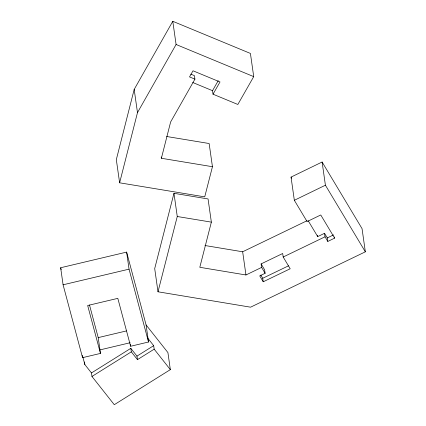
<?xml version="1.0" encoding="UTF-8"?>
<svg xmlns="http://www.w3.org/2000/svg" width="426" height="426" viewBox="0 0 426 426"><rect width="100%" height="100%" fill="white"/><g stroke="black" fill="none" stroke-linecap="round" stroke-linejoin="round"><path stroke-width="0.64" d="M218.229 80.679L212.521 90.685L213.021 94.194L237.841 104.471L253.72 76.627L250.419 53.436L172.786 21.3L134.185 89.423L116.319 159.617L119.621 182.807L204.725 196.871L212.446 166.71L209.145 143.519L166.598 136.49M119.621 182.807L137.486 112.618L176.087 44.49L172.786 21.3M212.446 166.71L161.39 158.275L170.634 121.964L194.922 79.14L194.421 75.631L190.821 74.14M261.117 263.907L264.615 269.786L265.116 273.295L259.722 275.899L263.225 281.778L290.191 268.763L283.189 257.011L282.688 253.497L261.117 263.907L261.617 267.416L245.956 274.972L199.805 267.299L211.36 222.138L208.058 198.947L173.968 193.313L154.702 268.598L157.998 291.789L250.579 307.183L365.343 251.819L362.041 228.629L322.109 162.018L291.038 177.104L294.339 200.295L307.103 221.589L320.757 214.96L334.639 238.118L327.812 241.43L325.038 236.797L324.537 233.288L317.711 236.606L308.286 220.886M157.998 291.789L177.264 216.504L173.968 193.313M213.021 94.194L220.002 81.962L193.01 70.791L189.522 76.909L194.922 79.14M89.513 305.037L98.22 337.616L100.467 353.41L82.559 357.659L63.085 284.797L60.657 267.746L126.623 252.101L146.097 324.963L167.919 352.579L170.341 369.63L114.274 404.7L91.963 376.456L91.462 372.947L130.814 348.335L136.964 356.12L137.46 359.629L154.18 349.171L153.679 345.662L148.024 338.505M91.963 376.456L131.314 351.844L130.814 348.335M136.964 356.12L153.679 345.662M294.339 200.295L325.411 185.214L322.109 162.018M325.038 236.797L283.189 257.011M327.812 241.43L327.312 237.921L333.569 234.88M204.954 245.514L242.655 251.782L307.146 220.668M263.225 281.778L262.725 278.269L288.493 265.835M63.085 284.797L129.046 269.152L126.623 252.101M98.22 337.616L126.442 330.922M99.972 349.9L130.116 342.749M100.467 353.41L87.665 305.506L117.81 298.354L130.617 346.258L148.525 342.014L146.097 324.963M177.264 216.504L211.36 222.138M176.087 44.49L253.72 76.627M192.728 82.495L212.521 90.685M154.18 349.171L170.341 369.63M131.314 351.844L137.46 359.629M82.719 356.599L84.849 364.576L91.462 372.947M325.411 185.214L365.343 251.819M291.038 177.104L291.719 178.244M324.537 233.288L327.312 237.921M261.617 267.416L265.116 273.295M260.813 275.058L262.725 278.269M129.046 269.152L148.525 342.014M60.657 267.746L61.174 269.669M334.474 236.947L334.639 238.118M317.524 235.29L317.711 236.606M242.655 251.782L245.956 274.972M161.209 156.986L161.39 158.275M134.185 89.423L137.486 112.618M130.367 344.506L130.617 346.258M84.481 361.993L84.849 364.576M82.229 355.316L82.559 357.659"/></g></svg>
